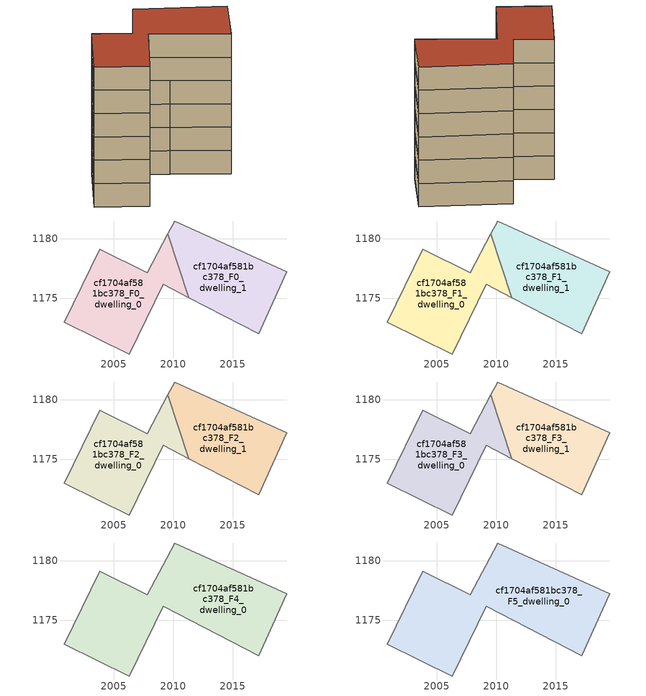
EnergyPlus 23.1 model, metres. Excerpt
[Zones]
cf1704af581bc378_F0_dwelling_0
 floor ground (EU_floor_Construction): 2009.54,1180.42 2011.31,1175.03 2009.16,1176.14 2006.28,1170.29 2000.84,1172.97 2003.82,1179.12 2007.81,1177.13 z0
 wall adiabatic (EU_wall_Construction): 2009.54,1180.42 2007.81,1177.13 2003.82,1179.12 2000.84,1172.97 2006.28,1170.29 2009.16,1176.14 2011.31,1175.03 z0:3
 wall to cf1704af581bc378_F0_dwelling_1 (EU_wall_Construction): 2011.31,1175.03 2009.54,1180.42 z0:3
cf1704af581bc378_F0_dwelling_1
 floor ground (EU_floor_Construction): 2019.52,1177.21 2017.19,1172 2011.31,1175.03 2009.54,1180.42 2010.1,1181.49 z0
 wall adiabatic (EU_wall_Construction): 2011.31,1175.03 2017.19,1172 2019.52,1177.21 2010.1,1181.49 2009.54,1180.42 z0:3
cf1704af581bc378_F1_dwelling_0
 floor to cf1704af581bc378_F0_dwelling_0 (EU_floor_Construction): 2009.54,1180.42 2011.31,1175.03 2009.16,1176.14 2006.28,1170.29 2000.84,1172.97 2003.82,1179.12 2007.81,1177.13 z3
 wall adiabatic (EU_wall_Construction): 2009.54,1180.42 2007.81,1177.13 2003.82,1179.12 2000.84,1172.97 2006.28,1170.29 2009.16,1176.14 2011.31,1175.03 z3:6
 wall to cf1704af581bc378_F1_dwelling_1 (EU_wall_Construction): 2011.31,1175.03 2009.54,1180.42 z3:6
cf1704af581bc378_F1_dwelling_1
 floor to cf1704af581bc378_F0_dwelling_1 (EU_floor_Construction): 2019.52,1177.21 2017.19,1172 2011.31,1175.03 2009.54,1180.42 2010.1,1181.49 z3
 wall adiabatic (EU_wall_Construction): 2011.31,1175.03 2017.19,1172 2019.52,1177.21 2010.1,1181.49 2009.54,1180.42 z3:6
cf1704af581bc378_F2_dwelling_0
 floor to cf1704af581bc378_F1_dwelling_0 (EU_floor_Construction): 2009.54,1180.42 2011.31,1175.03 2009.16,1176.14 2006.28,1170.29 2000.84,1172.97 2003.82,1179.12 2007.81,1177.13 z6
 wall adiabatic (EU_wall_Construction): 2009.54,1180.42 2007.81,1177.13 2003.82,1179.12 2000.84,1172.97 2006.28,1170.29 2009.16,1176.14 2011.31,1175.03 z6:9
 wall to cf1704af581bc378_F2_dwelling_1 (EU_wall_Construction): 2011.31,1175.03 2009.54,1180.42 z6:9
cf1704af581bc378_F2_dwelling_1
 floor to cf1704af581bc378_F1_dwelling_1 (EU_floor_Construction): 2019.52,1177.21 2017.19,1172 2011.31,1175.03 2009.54,1180.42 2010.1,1181.49 z6
 wall adiabatic (EU_wall_Construction): 2011.31,1175.03 2017.19,1172 2019.52,1177.21 2010.1,1181.49 2009.54,1180.42 z6:9
cf1704af581bc378_F3_dwelling_0
 floor to cf1704af581bc378_F2_dwelling_0 (EU_floor_Construction): 2009.54,1180.42 2011.31,1175.03 2009.16,1176.14 2006.28,1170.29 2000.84,1172.97 2003.82,1179.12 2007.81,1177.13 z9
 wall adiabatic (EU_wall_Construction): 2009.54,1180.42 2007.81,1177.13 2003.82,1179.12 2000.84,1172.97 2006.28,1170.29 2009.16,1176.14 2011.31,1175.03 z9:12
 wall to cf1704af581bc378_F3_dwelling_1 (EU_wall_Construction): 2011.31,1175.03 2009.54,1180.42 z9:12
cf1704af581bc378_F3_dwelling_1
 floor to cf1704af581bc378_F2_dwelling_1 (EU_floor_Construction): 2019.52,1177.21 2017.19,1172 2011.31,1175.03 2009.54,1180.42 2010.1,1181.49 z9
 wall adiabatic (EU_wall_Construction): 2011.31,1175.03 2017.19,1172 2019.52,1177.21 2010.1,1181.49 2009.54,1180.42 z9:12
cf1704af581bc378_F4_dwelling_0
 floor to cf1704af581bc378_F3_dwelling_0 (EU_floor_Construction): 2009.54,1180.42 2011.31,1175.03 2009.16,1176.14 2006.28,1170.29 2000.84,1172.97 2003.82,1179.12 2007.81,1177.13 z12
 floor to cf1704af581bc378_F3_dwelling_1 (EU_floor_Construction): 2019.52,1177.21 2017.19,1172 2011.31,1175.03 2009.54,1180.42 2010.1,1181.49 z12
 wall adiabatic (EU_wall_Construction): 2003.82,1179.12 2000.84,1172.97 2006.28,1170.29 2009.16,1176.14 2017.19,1172 2019.52,1177.21 2010.1,1181.49 2007.81,1177.13 2003.82,1179.12 z12:15
cf1704af581bc378_F5_dwelling_0
 floor to cf1704af581bc378_F4_dwelling_0 (EU_floor_Construction): 2019.52,1177.21 2017.19,1172 2009.16,1176.14 2006.28,1170.29 2000.84,1172.97 2003.82,1179.12 2007.81,1177.13 2010.1,1181.49 z15
 wall adiabatic (EU_wall_Construction): 2003.82,1179.12 2000.84,1172.97 2006.28,1170.29 2009.16,1176.14 2017.19,1172 2019.52,1177.21 2010.1,1181.49 2007.81,1177.13 2003.82,1179.12 z15:18
 roof outside (EU_roof_Construction): 2017.19,1172 2019.52,1177.21 2010.1,1181.49 2007.81,1177.13 2003.82,1179.12 2000.84,1172.97 2006.28,1170.29 2009.16,1176.14 z18
[Building]
EU S2 Campaign: North Axis=0; Terrain=City; Solar Distribution=FullExterior
[Site:Location]
Bologna: Latitude=44.5; Longitude=11.25; Time Zone=1; Elevation=37
[SizingPeriod:WeatherFileDays]
AnnualSizingPeriod: Begin Month=1; Begin Day of Month=1; End Month=12; End Day of Month=31; Day of Week for Start Day=Monday; Use Weather File Daylight Saving Period=No; Use Weather File Rain and Snow Indicators=No
[MATERIAL]
EU_InternalMass_Material: Roughness=MediumRough; Thickness=0.1; Conductivity=1; Density=1800; Specific Heat=900; Thermal Absorptance=0.9; Solar Absorptance=0.7; Visible Absorptance=0.7
[MATERIAL:NOMASS] Roughness=MediumRough; Thermal Absorptance=0.9; Solar Absorptance=0.7; Visible Absorptance=0.7
Name | Thermal Resistance
EU_wall_NoMass | 0.905828
EU_roof_NoMass | 0.37593
EU_floor_NoMass | 0.67114
[CONSTRUCTION]
EU_wall_Construction: EU_wall_NoMass
EU_roof_Construction: EU_roof_NoMass
EU_floor_Construction: EU_floor_NoMass
EU_InternalMass_Construction: EU_InternalMass_Material
[ZONE] Type=1; Multiplier=1; Ceiling Height=autocalculate; Floor Area=autocalculate; Part of Total Floor Area=Yes
Name | Volume
cf1704af581bc378_F0_dwelling_0; cf1704af581bc378_F1_dwelling_0; cf1704af581bc378_F2_dwelling_0; cf1704af581bc378_F3_dwelling_0 | 147.313
cf1704af581bc378_F4_dwelling_0 | 294.625
cf1704af581bc378_F5_dwelling_0 | 294.628
cf1704af581bc378_F0_dwelling_1; cf1704af581bc378_F1_dwelling_1; cf1704af581bc378_F2_dwelling_1; cf1704af581bc378_F3_dwelling_1 | 147.315
[INTERNALMASS] Construction=EU_InternalMass_Construction
Name | Zone or ZoneList | Surface Area
cf1704af581bc378_F0_dwelling_0_EU_InternalMass | cf1704af581bc378_F0_dwelling_0 | 49.1042
cf1704af581bc378_F0_dwelling_1_EU_InternalMass | cf1704af581bc378_F0_dwelling_1 | 49.1051
cf1704af581bc378_F1_dwelling_0_EU_InternalMass | cf1704af581bc378_F1_dwelling_0 | 49.1042
cf1704af581bc378_F1_dwelling_1_EU_InternalMass | cf1704af581bc378_F1_dwelling_1 | 49.1051
cf1704af581bc378_F2_dwelling_0_EU_InternalMass | cf1704af581bc378_F2_dwelling_0 | 49.1042
cf1704af581bc378_F2_dwelling_1_EU_InternalMass | cf1704af581bc378_F2_dwelling_1 | 49.1051
cf1704af581bc378_F3_dwelling_0_EU_InternalMass | cf1704af581bc378_F3_dwelling_0 | 49.1042
cf1704af581bc378_F3_dwelling_1_EU_InternalMass | cf1704af581bc378_F3_dwelling_1 | 49.1051
cf1704af581bc378_F4_dwelling_0_EU_InternalMass | cf1704af581bc378_F4_dwelling_0 | 98.2093
cf1704af581bc378_F5_dwelling_0_EU_InternalMass | cf1704af581bc378_F5_dwelling_0 | 98.2093
[OTHEREQUIPMENT] Fuel Type=Electricity; Design Level Calculation Method=Watts/Area; Power per Zone Floor Area=1; Fraction Latent=0; Fraction Radiant=0; Fraction Lost=0; Carbon Dioxide Generation Rate=0; EndUse Subcategory=EU_Step8_InternalGains
Name | Zone or ZoneList or Space or SpaceList | Schedule
EU_Step8_InternalGain_cf1704af581bc378_F0_dwelling_0_f000 | cf1704af581bc378_F0_dwelling_0 | EU_Step8_GainSchedule_cf1704af581bc378_F0_dwelling_0_f000
EU_Step8_InternalGain_cf1704af581bc378_F0_dwelling_1_f000 | cf1704af581bc378_F0_dwelling_1 | EU_Step8_GainSchedule_cf1704af581bc378_F0_dwelling_1_f000
EU_Step8_InternalGain_cf1704af581bc378_F1_dwelling_0_f000 | cf1704af581bc378_F1_dwelling_0 | EU_Step8_GainSchedule_cf1704af581bc378_F1_dwelling_0_f000
EU_Step8_InternalGain_cf1704af581bc378_F1_dwelling_1_f000 | cf1704af581bc378_F1_dwelling_1 | EU_Step8_GainSchedule_cf1704af581bc378_F1_dwelling_1_f000
EU_Step8_InternalGain_cf1704af581bc378_F2_dwelling_0_f000 | cf1704af581bc378_F2_dwelling_0 | EU_Step8_GainSchedule_cf1704af581bc378_F2_dwelling_0_f000
EU_Step8_InternalGain_cf1704af581bc378_F2_dwelling_1_f000 | cf1704af581bc378_F2_dwelling_1 | EU_Step8_GainSchedule_cf1704af581bc378_F2_dwelling_1_f000
EU_Step8_InternalGain_cf1704af581bc378_F3_dwelling_0_f000 | cf1704af581bc378_F3_dwelling_0 | EU_Step8_GainSchedule_cf1704af581bc378_F3_dwelling_0_f000
EU_Step8_InternalGain_cf1704af581bc378_F3_dwelling_1_f000 | cf1704af581bc378_F3_dwelling_1 | EU_Step8_GainSchedule_cf1704af581bc378_F3_dwelling_1_f000
EU_Step8_InternalGain_cf1704af581bc378_F4_dwelling_0_f000 | cf1704af581bc378_F4_dwelling_0 | EU_Step8_GainSchedule_cf1704af581bc378_F4_dwelling_0_f000
EU_Step8_InternalGain_cf1704af581bc378_F5_dwelling_0_f000 | cf1704af581bc378_F5_dwelling_0 | EU_Step8_GainSchedule_cf1704af581bc378_F5_dwelling_0_f000
[ZONEVENTILATION:DESIGNFLOWRATE] Schedule=EU_AlwaysOn; Design Flow Rate Calculation Method=AirChanges/Hour; Air Changes per Hour=0.73129; Ventilation Type=Natural; Fan Pressure Rise=0; Fan Total Efficiency=1; Constant Term Coefficient=1; Temperature Term Coefficient=0; Velocity Term Coefficient=0; Velocity Squared Term Coefficient=0; Minimum Indoor Temperature=-100; Maximum Indoor Temperature=100; Delta Temperature=-100; Minimum Outdoor Temperature=-100; Maximum Outdoor Temperature=100; Maximum Wind Speed=40
Name | Zone or ZoneList or Space or SpaceList
EU_ConstantAir_cf1704af581bc378_F0_dwelling_0 | cf1704af581bc378_F0_dwelling_0
EU_ConstantAir_cf1704af581bc378_F0_dwelling_1 | cf1704af581bc378_F0_dwelling_1
EU_ConstantAir_cf1704af581bc378_F1_dwelling_0 | cf1704af581bc378_F1_dwelling_0
EU_ConstantAir_cf1704af581bc378_F1_dwelling_1 | cf1704af581bc378_F1_dwelling_1
EU_ConstantAir_cf1704af581bc378_F2_dwelling_0 | cf1704af581bc378_F2_dwelling_0
EU_ConstantAir_cf1704af581bc378_F2_dwelling_1 | cf1704af581bc378_F2_dwelling_1
EU_ConstantAir_cf1704af581bc378_F3_dwelling_0 | cf1704af581bc378_F3_dwelling_0
EU_ConstantAir_cf1704af581bc378_F3_dwelling_1 | cf1704af581bc378_F3_dwelling_1
EU_ConstantAir_cf1704af581bc378_F4_dwelling_0 | cf1704af581bc378_F4_dwelling_0
EU_ConstantAir_cf1704af581bc378_F5_dwelling_0 | cf1704af581bc378_F5_dwelling_0
[HVACTEMPLATE:THERMOSTAT] Constant Heating Setpoint=20; Constant Cooling Setpoint=50
EU_HeatOnly_cf1704af581bc378_F0_dwelling_0; EU_HeatOnly_cf1704af581bc378_F0_dwelling_1; EU_HeatOnly_cf1704af581bc378_F1_dwelling_0; EU_HeatOnly_cf1704af581bc378_F1_dwelling_1; EU_HeatOnly_cf1704af581bc378_F2_dwelling_0; EU_HeatOnly_cf1704af581bc378_F2_dwelling_1; EU_HeatOnly_cf1704af581bc378_F3_dwelling_0; EU_HeatOnly_cf1704af581bc378_F3_dwelling_1; EU_HeatOnly_cf1704af581bc378_F4_dwelling_0; EU_HeatOnly_cf1704af581bc378_F5_dwelling_0
[HVACTEMPLATE:ZONE:IDEALLOADSAIRSYSTEM] System Availability Schedule=EU_AlwaysOn; Maximum Heating Supply Air Temperature=50; Minimum Cooling Supply Air Temperature=13; Maximum Heating Supply Air Humidity Ratio=0.0156; Minimum Cooling Supply Air Humidity Ratio=0.0077; Heating Limit=NoLimit; Cooling Limit=NoLimit; Heating Availability Schedule=EU_AlwaysOn; Cooling Availability Schedule=EU_CoolingOff; Dehumidification Control Type=ConstantSensibleHeatRatio; Cooling Sensible Heat Ratio=0.7; Dehumidification Setpoint=60; Humidification Control Type=None; Humidification Setpoint=30; Outdoor Air Method=None; Outdoor Air Flow Rate per Person=0.00944; Outdoor Air Flow Rate per Zone Floor Area=0; Outdoor Air Flow Rate per Zone=0; Demand Controlled Ventilation Type=None; Outdoor Air Economizer Type=NoEconomizer; Heat Recovery Type=None; Sensible Heat Recovery Effectiveness=0.7; Latent Heat Recovery Effectiveness=0.65
Name | Template Thermostat
cf1704af581bc378_F0_dwelling_0 | EU_HeatOnly_cf1704af581bc378_F0_dwelling_0
cf1704af581bc378_F0_dwelling_1 | EU_HeatOnly_cf1704af581bc378_F0_dwelling_1
cf1704af581bc378_F1_dwelling_0 | EU_HeatOnly_cf1704af581bc378_F1_dwelling_0
cf1704af581bc378_F1_dwelling_1 | EU_HeatOnly_cf1704af581bc378_F1_dwelling_1
cf1704af581bc378_F2_dwelling_0 | EU_HeatOnly_cf1704af581bc378_F2_dwelling_0
cf1704af581bc378_F2_dwelling_1 | EU_HeatOnly_cf1704af581bc378_F2_dwelling_1
cf1704af581bc378_F3_dwelling_0 | EU_HeatOnly_cf1704af581bc378_F3_dwelling_0
cf1704af581bc378_F3_dwelling_1 | EU_HeatOnly_cf1704af581bc378_F3_dwelling_1
cf1704af581bc378_F4_dwelling_0 | EU_HeatOnly_cf1704af581bc378_F4_dwelling_0
cf1704af581bc378_F5_dwelling_0 | EU_HeatOnly_cf1704af581bc378_F5_dwelling_0
[SIZING:ZONE] Zone Cooling Design Supply Air Temperature Input Method=SupplyAirTemperature; Zone Cooling Design Supply Air Temperature=13; Zone Heating Design Supply Air Temperature Input Method=SupplyAirTemperature; Zone Heating Design Supply Air Temperature=50; Zone Cooling Design Supply Air Humidity Ratio=0.008; Zone Heating Design Supply Air Humidity Ratio=0.008; Cooling Design Air Flow Method=DesignDay; Cooling Design Air Flow Rate=0; Cooling Minimum Air Flow per Zone Floor Area=0.000762; Cooling Minimum Air Flow=0; Cooling Minimum Air Flow Fraction=0.2; Heating Design Air Flow Method=DesignDay; Heating Design Air Flow Rate=0; Heating Maximum Air Flow per Zone Floor Area=0.002032; Heating Maximum Air Flow=0.141576; Heating Maximum Air Flow Fraction=0.3; Account for Dedicated Outdoor Air System=No; Dedicated Outdoor Air System Control Strategy=NeutralSupplyAir; Dedicated Outdoor Air Low Setpoint Temperature for Design=autosize; Dedicated Outdoor Air High Setpoint Temperature for Design=autosize; Zone Load Sizing Method=Sensible Load Only No Latent Load; Zone Latent Cooling Design Supply Air Humidity Ratio Input Method=HumidityRatioDifference; Zone Cooling Design Supply Air Humidity Ratio Difference=0.005; Zone Latent Heating Design Supply Air Humidity Ratio Input Method=HumidityRatioDifference; Zone Humidification Design Supply Air Humidity Ratio Difference=0.005
cf1704af581bc378_F0_dwelling_0; cf1704af581bc378_F0_dwelling_1; cf1704af581bc378_F1_dwelling_0; cf1704af581bc378_F1_dwelling_1; cf1704af581bc378_F2_dwelling_0; cf1704af581bc378_F2_dwelling_1; cf1704af581bc378_F3_dwelling_0; cf1704af581bc378_F3_dwelling_1; cf1704af581bc378_F4_dwelling_0; cf1704af581bc378_F5_dwelling_0
[SCHEDULE:CONSTANT]
Name | Hourly Value
EU_AlwaysOn | 1
EU_CoolingOff | 0
[SCHEDULE:FILE] Column Number=1; Rows to Skip at Top=0; Number of Hours of Data=8760; Column Separator=Comma; Interpolate to Timestep=No; Minutes per Item=60; Adjust Schedule for Daylight Savings=Yes
Name | File
EU_Step8_GainSchedule_cf1704af581bc378_F0_dwelling_0_f000 | ../../schedules/cf1704af581bc378/cf1704af581bc378_F0_dwelling_0_f000_gain.csv
EU_Step8_GainSchedule_cf1704af581bc378_F0_dwelling_1_f000 | ../../schedules/cf1704af581bc378/cf1704af581bc378_F0_dwelling_1_f000_gain.csv
EU_Step8_GainSchedule_cf1704af581bc378_F1_dwelling_0_f000 | ../../schedules/cf1704af581bc378/cf1704af581bc378_F1_dwelling_0_f000_gain.csv
EU_Step8_GainSchedule_cf1704af581bc378_F1_dwelling_1_f000 | ../../schedules/cf1704af581bc378/cf1704af581bc378_F1_dwelling_1_f000_gain.csv
EU_Step8_GainSchedule_cf1704af581bc378_F2_dwelling_0_f000 | ../../schedules/cf1704af581bc378/cf1704af581bc378_F2_dwelling_0_f000_gain.csv
EU_Step8_GainSchedule_cf1704af581bc378_F2_dwelling_1_f000 | ../../schedules/cf1704af581bc378/cf1704af581bc378_F2_dwelling_1_f000_gain.csv
EU_Step8_GainSchedule_cf1704af581bc378_F3_dwelling_0_f000 | ../../schedules/cf1704af581bc378/cf1704af581bc378_F3_dwelling_0_f000_gain.csv
EU_Step8_GainSchedule_cf1704af581bc378_F3_dwelling_1_f000 | ../../schedules/cf1704af581bc378/cf1704af581bc378_F3_dwelling_1_f000_gain.csv
EU_Step8_GainSchedule_cf1704af581bc378_F4_dwelling_0_f000 | ../../schedules/cf1704af581bc378/cf1704af581bc378_F4_dwelling_0_f000_gain.csv
EU_Step8_GainSchedule_cf1704af581bc378_F5_dwelling_0_f000 | ../../schedules/cf1704af581bc378/cf1704af581bc378_F5_dwelling_0_f000_gain.csv
